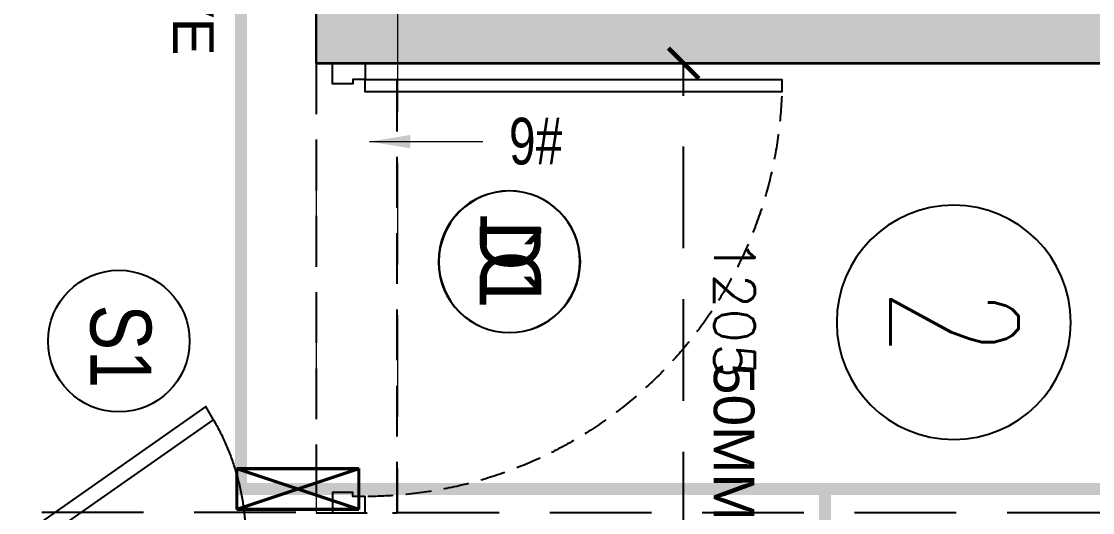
# Model space of a CAD drawing. Header units: millimetres. Extents: x -414464 to 1686, y -90036 to 108605.
# Drawn here: x -104666 to -102030, y -67225 to -66017 of the extents above; entities that cross this region are included whole.
import ezdxf
from ezdxf.enums import TextEntityAlignment as Align

# ---------------------------------------------------------------- set-up
doc = ezdxf.new("R2010")
doc.units = ezdxf.units.MM
doc.header["$LTSCALE"] = 1000
doc.header["$MEASUREMENT"] = 0
for name, pattern in [('$1$AUDIT_D_120904163729-0', [0]), ('$36$HIDDEN', [0.375, 0.25, -0.125]), ('2BHK-A - BACK$1$AUDIT_D_120904163729-0', [0]), ('2BHK-A - BACK$1$HIDDEN', [0.375, 0.25, -0.125]), ('AUDIT_D_120904163729-0', [0]), ('T8 - TYPICAL FLOOR CORE$1$HIDDEN2', [0.1875, 0.125, -0.0625]), ('T8(T9 IS SIMILAR) - DIMENSION & TEXTING$1$( Hidden )', [0.375, 0.25, -0.125]), ('T8(T9 IS SIMILAR) - DIMENSION & TEXTING$1$AUDIT_D_120904163729-0', [0]), ('T8(T9 IS SIMILAR) - DIMENSION & TEXTING$1$CENTER2', [1.125, 0.75, -0.125, 0.125, -0.125]), ('T8(T9 IS SIMILAR) - DIMENSION & TEXTING$1$HIDDEN', [0.375, 0.25, -0.125]), ('T8(T9 IS SIMILAR)$1$$0$HIDDEN', [0.375, 0.25, -0.125]), ('T8(T9 IS SIMILAR)$1$HIDDEN', [0.375, 0.25, -0.125])]:
    doc.linetypes.add(name, pattern=pattern)
doc.layers.get('0').update_dxf_attribs({"linetype": 'AUDIT_D_120904163729-0'})
for name, color, linetype in [('$0$A-HATCH -160', 251, '$1$AUDIT_D_120904163729-0'), ('$21$A-DIMENSIONS', 2, '$36$HIDDEN'), ('2BHK-A - BACK$1$A-DOOR-FULL', 2, 'Continuous'), ('2BHK-A - BACK$1$A-HATCH -160', 251, '2BHK-A - BACK$1$AUDIT_D_120904163729-0'), ('2BHK-A - BACK$1$a-window-no', 125, 'Continuous'), ('2BHK-A - BACK$1$CUT-OUT', 49, 'Continuous'), ('a-rcc', 3, 'Continuous'), ('T8 - TYPICAL FLOOR CORE$1$A-DOOR', 1, 'Continuous'), ('T8 - TYPICAL FLOOR CORE$1$A-FLAT NOS.', 7, 'Continuous'), ('T8 - TYPICAL FLOOR CORE$1$A-RSP DOOR NO', 4, 'Continuous'), ('T8 - TYPICAL FLOOR CORE$1$a-window-no', 125, 'Continuous'), ('T8 - TYPICAL FLOOR CORE$1$Typical floor plan-$0$$0$A2-TYPICAL$0$a-door', 1, 'Continuous'), ('T8(T9 IS SIMILAR) - DIMENSION & TEXTING$1$A-DIMENSIONS', 2, 'T8(T9 IS SIMILAR) - DIMENSION & TEXTING$1$HIDDEN'), ('T8(T9 IS SIMILAR) - DIMENSION & TEXTING$1$A-FIRE FIGHTING', 7, 'T8(T9 IS SIMILAR) - DIMENSION & TEXTING$1$AUDIT_D_120904163729-0'), ('T8(T9 IS SIMILAR) - DIMENSION & TEXTING$1$a-window-no', 125, 'Continuous'), ('T8(T9 IS SIMILAR)$1$$6$a-beam 2', 50, 'Continuous'), ('T8(T9 IS SIMILAR)$1$S-BEAM', 20, 'T8(T9 IS SIMILAR)$1$$0$HIDDEN')]:
    doc.layers.add(name, color=color, linetype=linetype)
for name, color, linetype, lineweight in [('2BHK-A - BACK$1$A-WALL- 160', 6, 'Continuous', 30), ('T8(T9 IS SIMILAR) - DIMENSION & TEXTING$1$R0-18-10-2014-T1-1st Podium Floor Plan$0$Text', 2, 'Continuous', 0), ('T8(T9 IS SIMILAR) - DIMENSION & TEXTING$1$U-IPD-WS-FIRE', 1, 'Continuous', 40), ('T8(T9 IS SIMILAR) - DIMENSION & TEXTING$1$U-IPD-WS-TEXT', 7, 'Continuous', 0), ('T8(T9 IS SIMILAR)$1$D&W', 8, 'Continuous', 25), ('T8(T9 IS SIMILAR)$1$SCPL BEAM', 191, 'T8(T9 IS SIMILAR)$1$$0$HIDDEN', 13)]:
    doc.layers.add(name, color=color, linetype=linetype, lineweight=lineweight)
doc.layers.add('T8(T9 IS SIMILAR) - DIMENSION & TEXTING$1$U-IPD-SP-SLEV-100', color=7, linetype='T8(T9 IS SIMILAR) - DIMENSION & TEXTING$1$CENTER2', lineweight=40, true_color=0xdc3709)
doc.styles.add('2BHK-A - BACK$1$LODHA STANDERD', font='sanss___.ttf')
doc.styles.add('T8 - TYPICAL FLOOR CORE$1$DIM150', font='SIMPLEX.shx', dxfattribs={"width": 0.6})
doc.styles.add('T8 - TYPICAL FLOOR CORE$1$LODHA STANDERD', font='sanss___.ttf')
doc.styles.add('T8(T9 IS SIMILAR) - DIMENSION & TEXTING$1$arial', font='sanss___.ttf')
doc.styles.add('T8(T9 IS SIMILAR) - DIMENSION & TEXTING$1$ARIAL ARROW', font='swisscl.ttf')
doc.styles.add('T8(T9 IS SIMILAR) - DIMENSION & TEXTING$1$LODHA STANDERD', font='sanss___.ttf')
doc.styles.add('T8(T9 IS SIMILAR) - DIMENSION & TEXTING$1$Romans 1', font='romans.shx', dxfattribs={"height": 100})
doc.styles.add('T8(T9 IS SIMILAR) - DIMENSION & TEXTING$1$Tahoma', font='tahoma.ttf')
doc.dimstyles.new('T8(T9 IS SIMILAR) - DIMENSION & TEXTING$1$ALPINE S', dxfattribs={"dimscale": 0, "dimtxt": 100, "dimasz": 75, "dimexe": 0, "dimexo": 0, "dimgap": 75, "dimtad": 1, "dimdec": 0, "dimzin": 0, "dimdsep": 46, "dimtxsty": 'T8(T9 IS SIMILAR) - DIMENSION & TEXTING$1$Romans 1', "dimblk": 'T8(T9 IS SIMILAR) - DIMENSION & TEXTING$1$_ArchTick', "dimcen": 0.09, "dimclrd": 256, "dimclre": 256, "dimclrt": 7, "dimadec": 0, "dimazin": 0, "dimtfac": 1, "dimtdec": 0, "dimtofl": 0, "dimtmove": 1, "dimatfit": 0, "dimldrblk": 'T8(T9 IS SIMILAR) - DIMENSION & TEXTING$1$_Open90', "dimfxl": 1, "dimtolj": 1, "dimtzin": 0, "dimarcsym": 0})
doc.dimstyles.new('T8(T9 IS SIMILAR) - DIMENSION & TEXTING$1$SAMATA STD', dxfattribs={"dimtxt": 100, "dimasz": 50, "dimexe": 50, "dimexo": 50, "dimgap": 10, "dimtad": 0, "dimdec": 0, "dimrnd": 5, "dimzin": 0, "dimdsep": 46, "dimtxsty": 'T8(T9 IS SIMILAR) - DIMENSION & TEXTING$1$Tahoma', "dimblk": 'T8(T9 IS SIMILAR) - DIMENSION & TEXTING$1$_Origin2', "dimcen": -50, "dimdle": 50, "dimclrd": 7, "dimclre": 7, "dimclrt": 7, "dimadec": 0, "dimazin": 0, "dimtfac": 1, "dimtdec": 0, "dimtmove": 1, "dimatfit": 3, "dimfxl": 150, "dimtfill": 1, "dimtolj": 1, "dimtzin": 0, "dimlwd": -1, "dimlwe": -1, "dimarcsym": 0})

# ---------------------------------------------------------------- blocks, each defined once
blk = doc.blocks.new('*U2932')
for points in [[(-40, 0), (0, 0), (0, 30), (10, 30), (10, 80), (-40, 80)], [(1065, 0), (1025, 0), (1025, 30), (1015, 30), (1015, 80), (1065, 80)], [(0, 0), (0, -1025), (30, -1025), (30, 0)]]:
    blk.add_lwpolyline(points, close=True)
at = {"color": 0, "linetype": 'ByBlock', "ltscale": 0.25}
blk.add_arc((-1.5, 0.6), 1026.5, 272.373, 359.9653, dxfattribs=at)
blk = doc.blocks.new('2BHK-A - BACK$1$WINDOW TAG')
at = {"layer": '2BHK-A - BACK$1$a-window-no'}
blk.add_circle((0, 0), 174.1, dxfattribs=at)
at = {"layer": '2BHK-A - BACK$1$a-window-no', "style": '2BHK-A - BACK$1$LODHA STANDERD'}
blk.add_attdef('WINDOW', text='', height=150, dxfattribs=at).set_placement((11.3, 2.8), align=Align.MIDDLE_CENTER)
blk = doc.blocks.new('2BHK-A - BACK')
at = {"layer": '2BHK-A - BACK$1$A-HATCH -160', "linetype": 'ByBlock'}
h = blk.add_hatch(dxfattribs=at)
h.set_pattern_fill('HEX', color=256, scale=150)
h.set_pattern_definition([(9e-15, (-0.22, 0.45), (0, 32.47595264), [18.75, -37.5]), (120, (-0.22, 0.45), (-28.125, -16.23797632), [18.75, -37.5]), (60, (18.53, 0.45), (-28.125, 16.23797632), [18.75, -37.5])])
h.paths.add_polyline_path([(1206347.1, -5702324.3), (1206197.1, -5702324.3), (1206197.1, -5710748.8), (1206347.1, -5710748.8)])
at = {"layer": '2BHK-A - BACK$1$A-WALL- 160', "linetype": 'ByBlock'}
for p, q in [((1206197.1, -5702324.3), (1206197.1, -5710748.8)), ((1206347.1, -5702324.3), (1206347.1, -5710748.8))]:
    blk.add_line(p, q, dxfattribs=at)
blk.add_lwpolyline([(1206347.1, -5702324.3), (1206347.1, -5710748.8), (1206197.1, -5710748.8), (1206197.1, -5702324.3)], dxfattribs=at)
at = {"layer": '2BHK-A - BACK$1$CUT-OUT', "linetype": '2BHK-A - BACK$1$HIDDEN', "ltscale": 0.5}
blk.add_lwpolyline([(1205092.1, -5710748.8), (1205092.1, -5710549.9), (1206197.1, -5710549.9), (1206197.1, -5710748.8)], close=True, dxfattribs=at)
at = {"layer": '2BHK-A - BACK$1$A-DOOR-FULL', "linetype": '2BHK-A - BACK$1$HIDDEN', "rotation": 180}
blk.add_blockref('*U2932', (1206157.1, -5710628.8), dxfattribs=at)
at = {"layer": '2BHK-A - BACK$1$a-window-no'}
ref = blk.add_blockref('2BHK-A - BACK$1$WINDOW TAG', (1205709.2, -5710273.3), dxfattribs=at)
ref.add_attrib('WINDOW', 'D1', dxfattribs={"height": 150, "style": '2BHK-A - BACK$1$LODHA STANDERD', "width": 0.8}).set_placement((1205721.8, -5710270.5), align=Align.MIDDLE_CENTER)
blk = doc.blocks.new('T8 - TYPICAL FLOOR CORE$1$gdx')
at = {"linetype": 'T8 - TYPICAL FLOOR CORE$1$HIDDEN2', "ltscale": 10}
blk.add_lwpolyline([(13990.9, 8157, 0.113319), (14200.1, 8092, 0.860704)], format="xyb", dxfattribs=at)
at = {"layer": 'T8 - TYPICAL FLOOR CORE$1$A-DOOR', "linetype": 'Continuous', "ltscale": 5}
blk.add_lwpolyline([(14200.1, 8509.4), (14227.4, 8494.1), (13990.9, 8157), (13963.7, 8172.3)], close=True, dxfattribs=at)
at = {"layer": 'T8 - TYPICAL FLOOR CORE$1$Typical floor plan-$0$$0$A2-TYPICAL$0$a-door', "color": 4}
for points in [[(14200.1, 8509.4), (14200.1, 8550.7), (14295.9, 8550.7), (14295.9, 8509.4)], [(14295.9, 8092), (14295.9, 8050.7), (14200.1, 8050.7), (14200.1, 8092)]]:
    blk.add_lwpolyline(points, close=True, dxfattribs=at)
blk = doc.blocks.new('T8 - TYPICAL FLOOR CORE$1$WINDOW TAG')
at = {"layer": 'T8 - TYPICAL FLOOR CORE$1$a-window-no'}
blk.add_circle((0, 0), 174.1, dxfattribs=at)
at = {"layer": 'T8 - TYPICAL FLOOR CORE$1$a-window-no', "style": 'T8 - TYPICAL FLOOR CORE$1$LODHA STANDERD'}
blk.add_attdef('WINDOW', text='', height=150, dxfattribs=at).set_placement((11.3, 2.8), align=Align.MIDDLE_CENTER)
blk = doc.blocks.new('T8 - TYPICAL FLOOR CORE$1$Door-Tag')
at = {"layer": 'T8 - TYPICAL FLOOR CORE$1$A-RSP DOOR NO'}
blk.add_circle((0, 0.0009), 0.16, dxfattribs=at)
at = {"layer": 'T8 - TYPICAL FLOOR CORE$1$A-RSP DOOR NO', "style": 'T8 - TYPICAL FLOOR CORE$1$DIM150', "width": 0.6}
blk.add_attdef('DOOR-NO', text='', height=0.16, dxfattribs=at).set_placement((258.6178, 64.0008), align=Align.MIDDLE_CENTER)
blk = doc.blocks.new('T8 - TYPICAL FLOOR CORE')
at = {"xscale": -1.199999827970114, "yscale": 1.199999827970114, "zscale": 1.199999827970114, "rotation": 180}
blk.add_blockref('T8 - TYPICAL FLOOR CORE$1$gdx', (1190434.7, -5701213.7), dxfattribs=at)
at = {"layer": 'T8 - TYPICAL FLOOR CORE$1$A-FLAT NOS.'}
ref = blk.add_blockref('T8 - TYPICAL FLOOR CORE$1$Door-Tag', (1206984.4, -5709178.9), dxfattribs=dict(at, xscale=-1800, yscale=1800, zscale=1800, rotation=180))
ref.add_attrib('DOOR-NO', '2', dxfattribs={"layer": 'T8 - TYPICAL FLOOR CORE$1$A-RSP DOOR NO', "height": 315, "style": 'T8 - TYPICAL FLOOR CORE$1$DIM150', "width": 0.6}).set_placement((1206984.4, -5709178.9), align=Align.MIDDLE_CENTER)
at = {"layer": 'T8 - TYPICAL FLOOR CORE$1$a-window-no'}
ref = blk.add_blockref('T8 - TYPICAL FLOOR CORE$1$WINDOW TAG', (1207030.4, -5711234.7), dxfattribs=at)
ref.add_attrib('WINDOW', 'S1', dxfattribs={"height": 150, "style": 'T8 - TYPICAL FLOOR CORE$1$LODHA STANDERD', "width": 0.8}).set_placement((1207043.1, -5711229.7), align=Align.MIDDLE_CENTER)
blk = doc.blocks.new('T8(T9 IS SIMILAR) - DIMENSION & TEXTING$1$WINDOW TAG')
at = {"layer": 'T8(T9 IS SIMILAR) - DIMENSION & TEXTING$1$a-window-no'}
blk.add_circle((0, 0), 174.1, dxfattribs=at)
at = {"layer": 'T8(T9 IS SIMILAR) - DIMENSION & TEXTING$1$a-window-no', "style": 'T8(T9 IS SIMILAR) - DIMENSION & TEXTING$1$LODHA STANDERD'}
blk.add_attdef('WINDOW', text='', height=150, dxfattribs=at).set_placement((11.3, 2.8), align=Align.MIDDLE_CENTER)
blk = doc.blocks.new('T8(T9 IS SIMILAR) - DIMENSION & TEXTING$1$_ArchTick')
at = {"color": 0, "linetype": 'ByBlock', "const_width": 0.15}
blk.add_lwpolyline([(-0.5, -0.5), (0.5, 0.5)], dxfattribs=at)
blk = doc.blocks.new('*D1520')
at = {"layer": 'T8(T9 IS SIMILAR) - DIMENSION & TEXTING$1$A-DIMENSIONS', "linetype": 'T8(T9 IS SIMILAR) - DIMENSION & TEXTING$1$HIDDEN', "lineweight": -2, "transparency": 16777216}
for p, q in [((1206347.3, -5709776), (1206347.3, -5709845)), ((1207552.3, -5709776), (1207552.3, -5709845))]:
    blk.add_line(p, q, dxfattribs=at)
at = {"layer": 'T8(T9 IS SIMILAR) - DIMENSION & TEXTING$1$A-DIMENSIONS', "lineweight": -2, "transparency": 16777216}
blk.add_line((1207552.3, -5709845), (1206347.3, -5709845), dxfattribs=at)
at = {"layer": 'T8(T9 IS SIMILAR) - DIMENSION & TEXTING$1$A-DIMENSIONS', "linetype": 'ByBlock', "lineweight": -2, "transparency": 16777216, "xscale": 75, "yscale": 75, "zscale": 75, "rotation": 180}
blk.add_blockref('T8(T9 IS SIMILAR) - DIMENSION & TEXTING$1$_ArchTick', (1206347.3, -5709845), dxfattribs=at)
at = {"layer": 'T8(T9 IS SIMILAR) - DIMENSION & TEXTING$1$A-DIMENSIONS', "linetype": 'ByBlock', "lineweight": -2, "transparency": 16777216, "xscale": 75, "yscale": 75, "zscale": 75}
blk.add_blockref('T8(T9 IS SIMILAR) - DIMENSION & TEXTING$1$_ArchTick', (1207552.3, -5709845), dxfattribs=at)
at = {"layer": 'T8(T9 IS SIMILAR) - DIMENSION & TEXTING$1$A-DIMENSIONS', "color": 7, "linetype": 'ByBlock', "transparency": 16777216, "insert": (1206949.8, -5709720), "char_height": 100, "attachment_point": 5, "style": 'T8(T9 IS SIMILAR) - DIMENSION & TEXTING$1$Romans 1'}
blk.add_mtext('\\A1;1205', dxfattribs=at)
blk = doc.blocks.new('T8(T9 IS SIMILAR) - DIMENSION & TEXTING$1$_Open90')
at = {"color": 0, "linetype": 'ByBlock', "lineweight": -2}
for p, q in [((-0.5, 0.5), (0, 0)), ((0, 0), (-1, 0)), ((0, 0), (-0.5, -0.5))]:
    blk.add_line(p, q, dxfattribs=at)
blk = doc.blocks.new('T8(T9 IS SIMILAR) - DIMENSION & TEXTING$1$A$C7A147FD6')
at = {"layer": 'T8(T9 IS SIMILAR) - DIMENSION & TEXTING$1$U-IPD-SP-SLEV-100', "ltscale": 0.5}
for points, elevation in [([(-108.3, 4730), (-108.3, 4430), (-8.3, 4430), (-8.3, 4730), (-108.3, 4730), (-8.3, 4430), (-108.3, 4430), (-8.3, 4730)], 0.6), ([(-107.9, 4730), (-107.9, 4430), (-7.9, 4430), (-7.9, 4730), (-107.9, 4730), (-7.9, 4430), (-107.9, 4430), (-7.9, 4730)], -1.3)]:
    blk.add_lwpolyline(points, dxfattribs=dict(at, elevation=elevation))
at = {"layer": 'T8(T9 IS SIMILAR) - DIMENSION & TEXTING$1$U-IPD-WS-FIRE', "color": 9, "linetype": 'T8(T9 IS SIMILAR) - DIMENSION & TEXTING$1$( Hidden )', "ltscale": 2, "true_color": 0xafd9aa, "const_width": 30}
for points, elevation in [([(5416.1, 12094.5), (5678.3, 12094.5), (5678.2, 10254.7), (4030.8, 10254.8), (3869.2, 10254.8), (3869.1, 8762.1), (3869.1, 7119), (-58.2, 7119.2), (-58.4, 4440), (-2302, 4440)], -1.3), ([(508.7, 5876.6), (-58.3, 5876.6)], 0.4)]:
    blk.add_lwpolyline(points, dxfattribs=dict(at, elevation=elevation))
at = {"layer": 'T8(T9 IS SIMILAR) - DIMENSION & TEXTING$1$U-IPD-WS-TEXT', "char_height": 100, "style": 'T8(T9 IS SIMILAR) - DIMENSION & TEXTING$1$arial'}
for s, insert, attachment_point, rotation in [('50MM%%C SLEEVE', (710.9, 5703.1, 2.3), 3, 0.0013), ('100MM%%C SLEEVE', (-2280.8, 4372.7, -1.5), 1, 359.9999)]:
    blk.add_mtext_dynamic_manual_height_columns(s, width=1876.047, gutter_width=0.75, heights=[0], dxfattribs=dict(at, insert=insert, attachment_point=attachment_point, rotation=rotation))
blk = doc.blocks.new('T8(T9 IS SIMILAR) - DIMENSION & TEXTING$1$_Origin2')
at = {"color": 0, "linetype": 'ByBlock', "lineweight": -2}
blk.add_line((-0.5, 0), (-1, 0), dxfattribs=at)
for radius in [0.5, 0.25]:
    blk.add_circle((0, 0), radius, dxfattribs=at)
blk = doc.blocks.new('T8(T9 IS SIMILAR) - DIMENSION & TEXTING')
at = {"layer": 'T8(T9 IS SIMILAR) - DIMENSION & TEXTING$1$A-FIRE FIGHTING', "linetype": 'ByBlock'}
blk.add_blockref('T8(T9 IS SIMILAR) - DIMENSION & TEXTING$1$A$C7A147FD6', (1207452.3, -5715374), dxfattribs=at)
at = {"layer": 'T8(T9 IS SIMILAR) - DIMENSION & TEXTING$1$a-window-no'}
ref = blk.add_blockref('T8(T9 IS SIMILAR) - DIMENSION & TEXTING$1$WINDOW TAG', (1206835.2, -5710274.4), dxfattribs=dict(at, xscale=-1))
ref.add_attrib('WINDOW', 'D1', dxfattribs={"height": 150, "style": 'T8(T9 IS SIMILAR) - DIMENSION & TEXTING$1$LODHA STANDERD', "width": 0.8}).set_placement((1206842.1, -5710271.6), align=Align.MIDDLE_CENTER)
at = {"layer": 'T8(T9 IS SIMILAR) - DIMENSION & TEXTING$1$R0-18-10-2014-T1-1st Podium Floor Plan$0$Text', "insert": (1206596.1, -5710143.7), "char_height": 114.75, "width": 251.09, "attachment_point": 1, "rotation": 270, "style": 'T8(T9 IS SIMILAR) - DIMENSION & TEXTING$1$ARIAL ARROW'}
blk.add_mtext('#6', dxfattribs=at)
at = {"layer": 'T8(T9 IS SIMILAR) - DIMENSION & TEXTING$1$A-DIMENSIONS', "linetype": 'ByBlock'}
dim = blk.add_linear_dim(base=(1206347.3, -5709845), p1=(1207552.3, -5709776), p2=(1206347.3, -5709776), angle=180, dimstyle='T8(T9 IS SIMILAR) - DIMENSION & TEXTING$1$ALPINE S', override={"dimscale": 1, "dimfxl": 5, "dimarcsym": 1}, dxfattribs=at)
dim.commit()
dim.dimension.update_dxf_attribs({"geometry": '*D1520', "text_midpoint": (1206949.8, -5709720)})
at = {"layer": 'T8(T9 IS SIMILAR) - DIMENSION & TEXTING$1$R0-18-10-2014-T1-1st Podium Floor Plan$0$Text'}
blk.add_leader([(1206539.9, -5710617.7, 0.7), (1206539.9, -5710367.6, 0.7), (1206539.9, -5710338.8, 0.7)], dimstyle='T8(T9 IS SIMILAR) - DIMENSION & TEXTING$1$SAMATA STD', override={"dimasz": 100, "dimclrd": 2, "dimfxlon": 1, "dimarcsym": 1}, dxfattribs=at)
blk = doc.blocks.new('T8(T9 IS SIMILAR)')
at = {"layer": 'T8(T9 IS SIMILAR)$1$D&W', "linetype": 'ByBlock'}
blk.add_blockref('2BHK-A - BACK', (0, 0), dxfattribs=at)
at = {"layer": 'T8(T9 IS SIMILAR)$1$D&W', "linetype": 'ByBlock', "xscale": -1}
blk.add_blockref('2BHK-A - BACK', (2412544.6, 0), dxfattribs=at)
at = {"layer": 'T8(T9 IS SIMILAR)$1$D&W', "linetype": 'ByBlock'}
blk.add_blockref('T8 - TYPICAL FLOOR CORE', (0, 0), dxfattribs=at)
at = {"layer": 'T8(T9 IS SIMILAR)$1$$6$a-beam 2', "linetype": 'ByBlock'}
blk.add_blockref('T8(T9 IS SIMILAR) - DIMENSION & TEXTING', (0, 0), dxfattribs=at)
at = {"layer": 'T8(T9 IS SIMILAR)$1$S-BEAM'}
for p, q in [((1207451.8, -5710549.3, 0.1), (1207451.7, -5708099.2, 0)), ((1207451.8, -5710799, -0.1), (1207451.8, -5711473.3))]:
    blk.add_line(p, q, dxfattribs=at)
at = {"layer": 'T8(T9 IS SIMILAR)$1$SCPL BEAM', "linetype": 'T8(T9 IS SIMILAR)$1$HIDDEN'}
for p, q in [((1205091.8, -5710549.2), (1207451.8, -5710549.2)), ((1205091.8, -5710749.2), (1207451.7, -5710749.2))]:
    blk.add_line(p, q, dxfattribs=at)
blk = doc.blocks.new('A$C48506478')
at = {"layer": '$21$A-DIMENSIONS', "linetype": 'ByBlock'}
blk.add_blockref('T8(T9 IS SIMILAR)', (-1195542.6, 5727884.6), dxfattribs=at)
at = {"layer": '$0$A-HATCH -160', "linetype": 'ByBlock'}
blk.add_blockref('T8(T9 IS SIMILAR) - DIMENSION & TEXTING', (-1195542.6, 5727884.6), dxfattribs=at)

msp = doc.modelspace()

# ---------------------------------------------------------------- block references
at = {"layer": 'a-rcc', "linetype": 'ByBlock', "rotation": 270}
msp.add_blockref('A$C48506478', (-121076, -55315.3, 0), dxfattribs=at)

doc.saveas('drawing.dxf')
